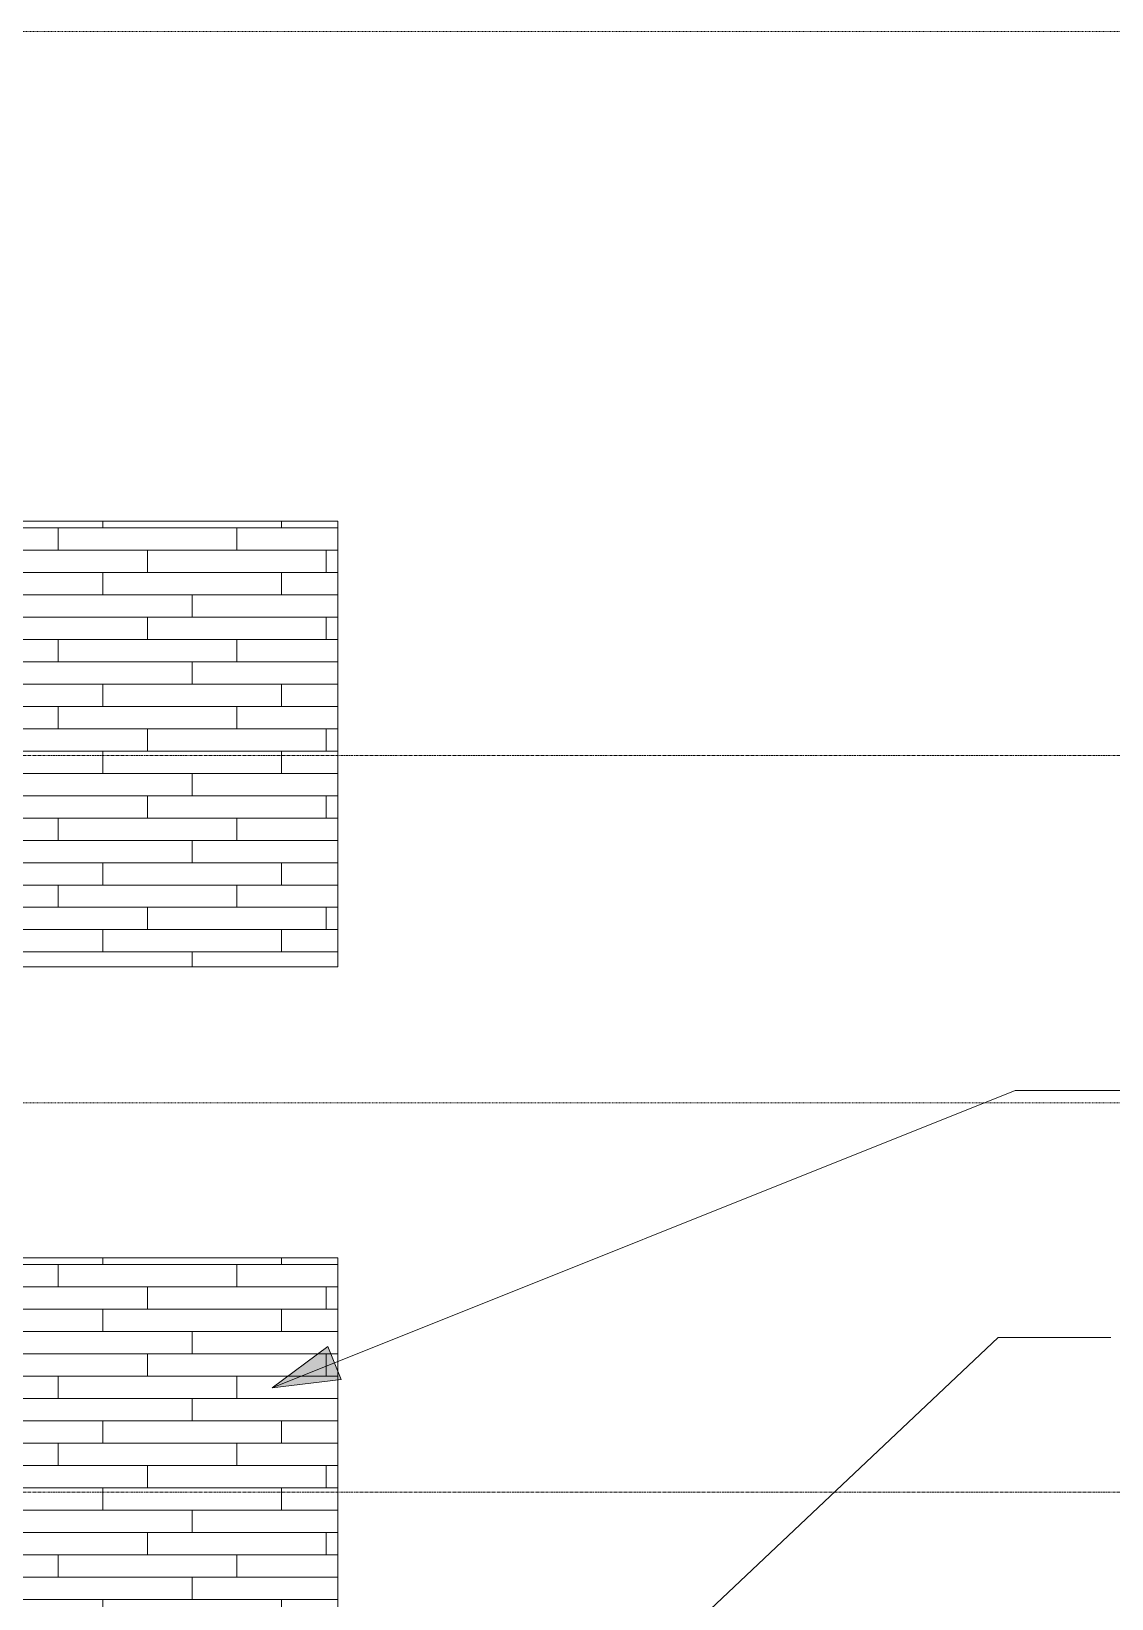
# Model space of a CAD drawing. Header units: inches. Extents: x -4168 to 1833, y -300 to 637.
# Drawn here: x 1313.7 to 1507.2, y 116.9 to 397.8 of the extents above; entities that cross this region are included whole.
import ezdxf

# ---------------------------------------------------------------- set-up
doc = ezdxf.new("R2010")
doc.units = ezdxf.units.IN
doc.header["$MEASUREMENT"] = 0
doc.linetypes.add('Aligning Line 1_8_', pattern=[0.25, 0.125, -0.125])
doc.linetypes.add('Grid Line 1_2_', pattern=[0.875, 0.5, -0.125, 0.125, -0.125])
for name, color, linetype, lineweight in [('A-FLOR-LEVL-1', 51, 'Grid Line 1_2_', 9), ('A-WALL-3', 135, 'Continuous', 13), ('A-WALL-PATT-3', 55, 'Continuous', 9), ('G-ANNO-SYMB', 111, 'Aligning Line 1_8_', 9), ('G-ANNO-TEXT', 231, 'Continuous', 9)]:
    doc.layers.add(name, color=color, linetype=linetype, lineweight=lineweight)

msp = doc.modelspace()

# ---------------------------------------------------------------- hatches: boundary and pattern name
at = {"layer": 'A-WALL-PATT-3'}
h = msp.add_hatch(dxfattribs=at)
h.set_pattern_fill('FP_36', color=256, style=0, pattern_type=2)
h.set_pattern_definition([(0, (1366.479, 268.8), (0, 4), []), (90, (1366.479, 268.8), (-8, 8), [4, -28]), (90, (1382.479, 272.8), (-8, 8), [4, -28])])
h.paths.add_polyline_path([(1307.4823, 230.125), (1368.6036, 230.125), (1368.6036, 310), (1303.0411, 310), (1303.0411, 232.875), (1303.5411, 232.875), (1303.5411, 230.125)], flags=0)
h.paths.add_polyline_path([(1303.4786, 230.1875), (1303.4786, 232.8125), (1303.1036, 232.8125), (1303.1036, 232.625), (1303.0411, 232.625), (1303.0411, 230.1875)], flags=0)
h = msp.add_hatch(dxfattribs=at)
h.set_pattern_fill('FP_35', color=256, style=0, pattern_type=2)
h.set_pattern_definition([(0, (1366.479, 136.8), (0, 4), []), (90, (1366.479, 136.8), (-8, 8), [4, -28]), (90, (1382.479, 140.8), (-8, 8), [4, -28])])
h.paths.add_polyline_path([(1368.6036, 109.75), (1368.6036, 178), (1302.7911, 178), (1302.7911, 109.75), (1318.2462, 109.75)], flags=0)
at = {"layer": 'G-ANNO-TEXT'}
msp.add_hatch(color=256, dxfattribs=at).paths.add_polyline_path([(1356.8258, 154.7023), (1369.1615, 156.1751), (1366.7724, 162.1456)], flags=0)

# ---------------------------------------------------------------- linework, layer by layer
at = {"layer": 'A-FLOR-LEVL-1'}
for p, q in [((-1101.901, 268), (1674.0755, 268)), ((-1101.901, 136), (1674.0755, 136))]:
    msp.add_line(p, q, dxfattribs=at)
at = {"layer": 'A-WALL-3'}
for p, q in [((1368.6036, 310), (1303.0411, 310)), ((1368.6036, 230.125), (1368.6036, 310)), ((1303.5411, 230.125), (1368.6036, 230.125)), ((1368.6036, 178), (1302.7911, 178)), ((1368.6036, 109.75), (1368.6036, 178))]:
    msp.add_line(p, q, dxfattribs=at)
at = {"layer": 'G-ANNO-SYMB'}
for p, q in [((1576.5784, 397.7608), (-1178.9656, 397.7608)), ((1576.5784, 205.7608), (-1178.9656, 205.7608))]:
    msp.add_line(p, q, dxfattribs=at)
at = {"layer": 'G-ANNO-TEXT'}
for p, q in [((1356.8258, 154.7023), (1489.9165, 207.9573)), ((1489.9165, 207.9573), (1510.0507, 207.9573)), ((1283.2986, -28.3525), (1486.9165, 163.7033)), ((1486.9165, 163.7033), (1507.0507, 163.7033)), ((1366.7724, 162.1456), (1356.8258, 154.7023)), ((1369.1615, 156.1751), (1366.7724, 162.1456)), ((1356.8258, 154.7023), (1369.1615, 156.1751))]:
    msp.add_line(p, q, dxfattribs=at)

doc.saveas('drawing.dxf')
